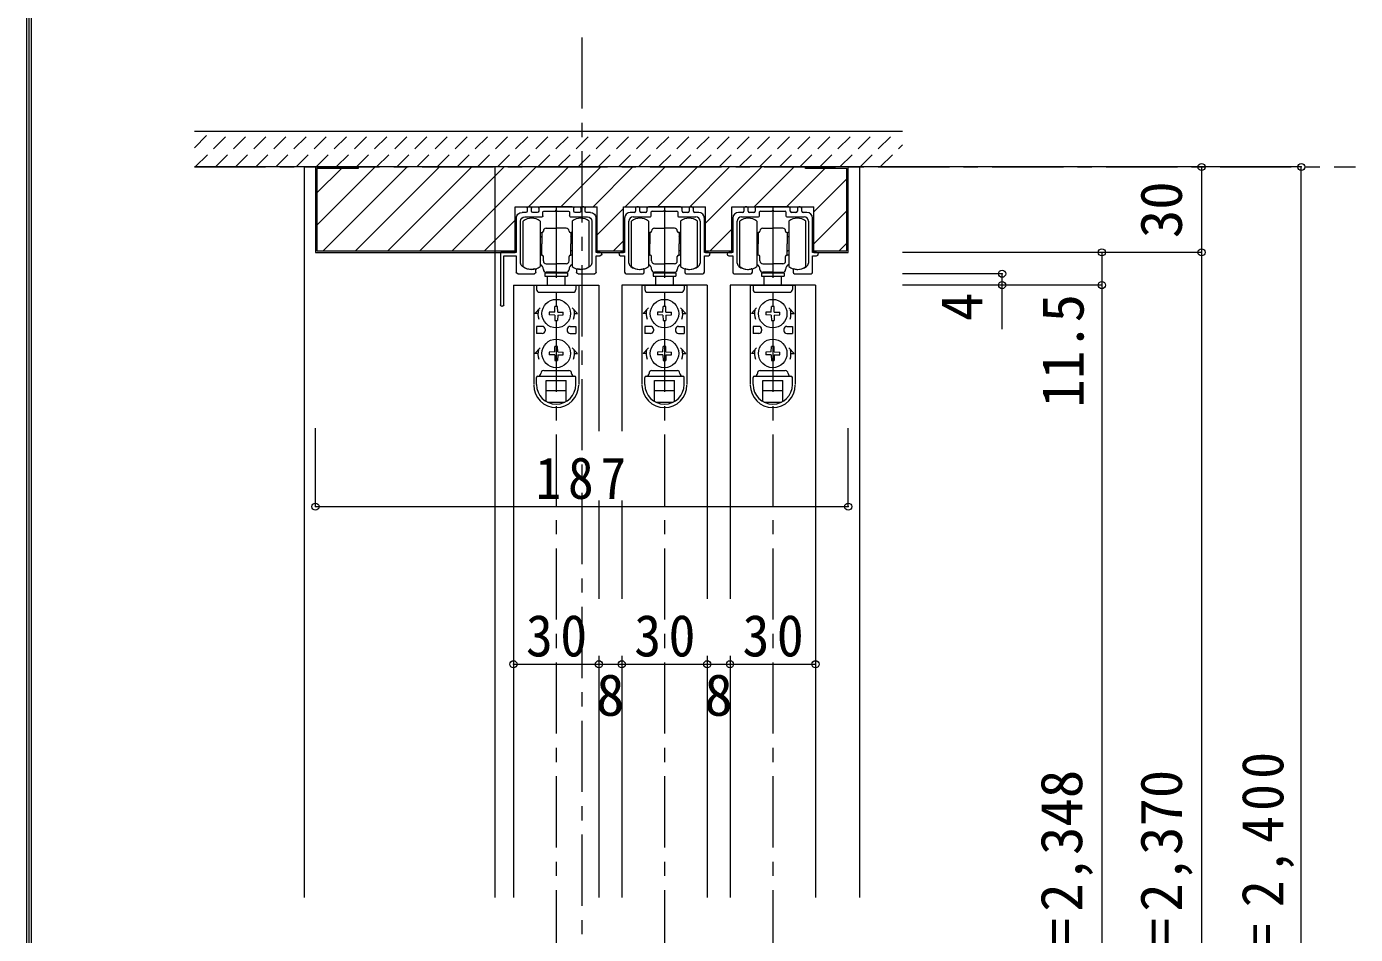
# Model space of a CAD drawing. Units: millimetres at full size, sheet at 1:5; details may follow other scales. Extents: x -973 to 977, y -718 to 696.
# Drawn here: x -973.3 to -507, y -317.6 to 1.3 of the extents above; entities that cross this region are included whole.
import ezdxf
from ezdxf.enums import TextEntityAlignment as Align

# ---------------------------------------------------------------- set-up
doc = ezdxf.new("R2010")
doc.units = ezdxf.units.MM
doc.header["$LTSCALE"] = 5
doc.header["$PDMODE"] = 32
doc.header["$PDSIZE"] = 2.5
doc.linetypes.add('CHAIN1', pattern=[8, 5, -1, 1, -1])
doc.linetypes.add('DASHED1', pattern=[1.8, 1.2, -0.6])
for name, color, linetype, lineweight in [('0-0_補助線', 3, 'Continuous', 9), ('0-1_通り芯', 4, 'CHAIN1', 9), ('0-4_枠', 3, 'Continuous', 9), ('0-6_扉', 6, 'Continuous', 9), ('0-7_金物', 7, 'Continuous', 9), ('0-B_寸法', 7, 'Continuous', 9), ('0-C_ハッチ', 4, 'DASHED1', 9), ('F-0_補助線', 7, 'Continuous', 9)]:
    doc.layers.add(name, color=color, linetype=linetype, lineweight=lineweight)
doc.styles.add('ＭＳ ゴシック', font='')
doc.styles.get('ＭＳ ゴシック').set_extended_font_data('MS Gothic')

# ---------------------------------------------------------------- blocks, each defined once
blk = doc.blocks.new('レール金具(全般)')
at = {"layer": '0-7_金物', "lineweight": 18}
for p, q in [((-10.65, 6.888), (-12, 6.888)), ((-11, 5.388), (-4.95, 5.388)), ((-10.15, 8.388), (-10.15, 7.388)), ((-9.15, 8.888), (-9.65, 8.888)), ((-8.65, 7.388), (-8.65, 8.388)), ((-6.65, 6.888), (-8.15, 6.888)), ((-6.15, 8.388), (-6.15, 7.388)), ((5.65, 8.888), (-5.65, 8.888)), ((-4.65, 5.688), (-4.65, 7.088)), ((4.65, 7.088), (4.65, 5.688)), ((4.95, 5.388), (11, 5.388)), ((6.15, 7.388), (6.15, 8.388)), ((8.15, 6.888), (6.65, 6.888)), ((8.65, 8.388), (8.65, 7.388)), ((9.65, 8.888), (9.15, 8.888)), ((10.15, 7.388), (10.15, 8.388)), ((12, 6.888), (10.65, 6.888)), ((-12.5, -10.898), (-12.5, 3.888)), ((12.5, 3.888), (12.5, -10.898)), ((-7.15, -14.112), (-7.15, -13.224)), ((7.15, -13.224), (7.15, -14.112)), ((-13.5, -14.612), (-7.65, -14.612)), ((7.65, -14.612), (13.5, -14.612))]:
    blk.add_line(p, q, dxfattribs=at)
for points in [[(-14, 4.888), (-14, -7.112), (-15.4, -7.112)], [(-4.35, 7.388), (-0.3, 7.388), (0, 7.688), (0.3, 7.388), (4.35, 7.388)], [(15.4, -7.112), (14, -7.112), (14, 4.888)], [(-15.4, -8.312), (-14, -8.312), (-14, -14.112)], [(14, -14.112), (14, -8.312), (15.4, -8.312)]]:
    blk.add_lwpolyline(points, dxfattribs=at)
for centre, radius, start, end in [((-12, 4.888), 2, 90, 180), ((-11, 3.888), 1.5, 90, 180), ((-10.65, 7.388), 0.5, 270, 0), ((-9.65, 8.388), 0.5, 90, 180), ((-9.15, 8.388), 0.5, 0, 90), ((-8.15, 7.388), 0.5, 180, 270), ((-6.65, 7.388), 0.5, 270, 0), ((-5.65, 8.388), 0.5, 90, 180), ((-4.95, 5.688), 0.3, 270, 360), ((-4.35, 7.088), 0.3, 90, 180), ((4.35, 7.088), 0.3, 360, 90), ((4.95, 5.688), 0.3, 180, 270), ((5.65, 8.388), 0.5, 360, 90), ((6.65, 7.388), 0.5, 180, 270), ((8.15, 7.388), 0.5, 270, 360), ((9.15, 8.388), 0.5, 90, 180), ((9.65, 8.388), 0.5, 360, 90), ((10.65, 7.388), 0.5, 180, 270), ((11, 3.888), 1.5, 0, 90), ((12, 4.888), 2, 0, 90), ((-15.4, -7.712), 0.6, 90, 270), ((15.4, -7.712), 0.6, 270, 90), ((-12.2, -10.898), 0.3, 180, 192.08406), ((-10.538, -10.542), 2, 192.08406, 228.89829), ((-8.771, -8.112), 5, 231.94944, 269.54933), ((-8.85, -8.112), 5, 270.45826, 285.31651), ((-7.45, -13.224), 0.3, 360, 105.31651), ((7.45, -13.224), 0.3, 74.68349, 180), ((8.85, -8.112), 5, 254.68349, 269.54174), ((8.771, -8.112), 5, 270.45067, 308.05056), ((10.538, -10.542), 2, 311.10171, 347.91594), ((12.2, -10.898), 0.3, 347.91594, 0), ((-13.5, -14.112), 0.5, 180, 270), ((-7.65, -14.112), 0.5, 270, 0), ((7.65, -14.112), 0.5, 180, 270), ((13.5, -14.112), 0.5, 270, 0)]:
    blk.add_arc(centre, radius, start, end, dxfattribs=at)
blk = doc.blocks.new('レール金物(幕板付)')
at = {"layer": '0-7_金物', "lineweight": 18}
for p, q in [((-11.242, 8.347), (-11.242, 9.347)), ((-10.742, 9.847), (-10.242, 9.847)), ((-9.742, 9.347), (-9.742, 8.347)), ((-7.242, 8.347), (-7.242, 9.347)), ((-6.742, 9.847), (4.558, 9.847)), ((5.058, 9.347), (5.058, 8.347)), ((7.558, 8.347), (7.558, 9.347)), ((8.058, 9.847), (8.558, 9.847)), ((9.058, 9.347), (9.058, 8.347)), ((-13.592, 4.847), (-13.592, -9.939)), ((-13.092, 7.847), (-11.742, 7.847)), ((-6.042, 6.347), (-12.092, 6.347)), ((-9.242, 7.847), (-7.742, 7.847)), ((-5.742, 8.047), (-5.742, 6.647)), ((3.558, 6.647), (3.558, 8.047)), ((9.908, 6.347), (3.858, 6.347)), ((5.558, 7.847), (7.058, 7.847)), ((9.558, 7.847), (10.908, 7.847)), ((11.408, -9.939), (11.408, 4.847)), ((17.308, -24.553), (17.308, -7.553)), ((18.508, -6.353), (18.508, -24.553)), ((-8.742, -13.653), (-14.592, -13.653)), ((-8.242, -12.265), (-8.242, -13.153)), ((6.058, -13.153), (6.058, -12.265)), ((6.437, -11.975), (7.679, -12.153)), ((12.408, -13.653), (6.558, -13.653))]:
    blk.add_line(p, q, dxfattribs=at)
for points in [[(-16.492, -6.153), (-15.092, -6.153), (-15.092, 5.847)], [(3.258, 8.347), (-0.792, 8.347), (-1.092, 8.647), (-1.392, 8.347), (-5.442, 8.347)], [(12.908, 5.847), (12.908, -6.153), (18.308, -6.153)], [(-15.092, -13.153), (-15.092, -7.353), (-16.492, -7.353)], [(17.108, -7.353), (12.908, -7.353), (12.908, -13.153)]]:
    blk.add_lwpolyline(points, dxfattribs=at)
for centre, radius, start, end in [((-10.742, 9.347), 0.5, 90, 180), ((-10.242, 9.347), 0.5, 0, 90), ((-6.742, 9.347), 0.5, 90, 180), ((4.558, 9.347), 0.5, 360, 90), ((8.058, 9.347), 0.5, 90, 180), ((8.558, 9.347), 0.5, 360, 90), ((-13.092, 5.847), 2, 90, 180), ((-12.092, 4.847), 1.5, 90, 180), ((-11.742, 8.347), 0.5, 270, 0), ((-9.242, 8.347), 0.5, 180, 270), ((-7.742, 8.347), 0.5, 270, 0), ((-6.042, 6.647), 0.3, 270, 360), ((-5.442, 8.047), 0.3, 90, 180), ((3.258, 8.047), 0.3, 360, 90), ((3.858, 6.647), 0.3, 180, 270), ((5.558, 8.347), 0.5, 180, 270), ((7.058, 8.347), 0.5, 270, 360), ((9.558, 8.347), 0.5, 180, 270), ((9.908, 4.847), 1.5, 0, 90), ((10.908, 5.847), 2, 0, 90), ((-16.492, -6.753), 0.6, 90, 270), ((17.108, -7.553), 0.2, 360, 90), ((18.308, -6.353), 0.2, 0, 90), ((-14.592, -13.153), 0.5, 180, 270), ((-13.292, -9.939), 0.3, 180, 192.08406), ((-11.63, -9.583), 2, 192.08406, 228.89829), ((-9.863, -7.153), 5, 231.94944, 270), ((-9.95, -7.112), 5.042, 270.99736, 285.28454), ((-8.742, -13.153), 0.5, 270, 0), ((-8.542, -12.265), 0.3, 360, 105.31651), ((6.358, -12.265), 0.3, 74.68349, 180), ((6.558, -13.153), 0.5, 180, 270), ((7.679, -7.153), 5, 270, 308.05056), ((9.446, -9.583), 2, 311.10171, 347.91594), ((11.108, -9.939), 0.3, 347.91594, 0), ((12.408, -13.153), 0.5, 270, 360), ((17.908, -24.553), 0.6, 180, 0)]:
    blk.add_arc(centre, radius, start, end, dxfattribs=at)
blk = doc.blocks.new('戸車(上吊)②')
at = {"layer": '0-7_金物'}
for p, q in [((-11.593, 11.517), (-11.593, 27.517)), ((-5.593, 27.517), (-5.593, 19.517)), ((-5.593, 23.517), (-5.293, 23.517)), ((-5.093, 23.317), (-5.293, 23.517)), ((-5.093, 23.517), (-5.093, 19.517)), ((-4.993, 23.517), (-5.093, 23.517)), ((-3.493, 25.017), (0.007, 25.017)), ((3.507, 25.017), (0.007, 25.017)), ((5.007, 23.517), (5.107, 23.517)), ((5.107, 23.517), (5.107, 19.517)), ((5.107, 23.317), (5.307, 23.517)), ((5.607, 23.517), (5.307, 23.517)), ((5.607, 27.517), (5.607, 19.517)), ((11.607, 11.517), (11.607, 27.517)), ((-5.593, 22.017), (-5.093, 22.017)), ((-5.593, 19.517), (-5.593, 11.517)), ((-5.293, 22.017), (-5.093, 22.217)), ((-5.093, 15.517), (-5.093, 19.517)), ((5.307, 22.017), (5.107, 22.217)), ((5.607, 22.017), (5.107, 22.017)), ((5.107, 15.517), (5.107, 19.517)), ((5.607, 19.517), (5.607, 11.517)), ((-5.593, 17.017), (-5.093, 17.017)), ((-5.593, 15.517), (-5.293, 15.517)), ((-5.093, 16.817), (-5.293, 17.017)), ((-5.093, 15.717), (-5.293, 15.517)), ((-4.993, 15.517), (-5.093, 15.517)), ((-4.493, 13.517), (-4.493, 15.017)), ((4.507, 13.517), (4.507, 15.017)), ((5.007, 15.517), (5.107, 15.517)), ((5.107, 16.817), (5.307, 17.017)), ((5.607, 17.017), (5.107, 17.017)), ((5.107, 15.717), (5.307, 15.517)), ((5.607, 15.517), (5.307, 15.517)), ((-3.493, 12.517), (0.007, 12.517)), ((0.007, 9.517), (-3.493, 9.517)), ((-2.993, 9.517), (-2.993, 9.217)), ((3.507, 12.517), (0.007, 12.517)), ((0.007, 9.517), (3.507, 9.517)), ((3.007, 9.517), (3.007, 9.217)), ((-7.892, 5.017), (-7.892, -29.883)), ((-7.849, 5.017), (7.951, 5.017)), ((-6.892, 5.017), (-6.892, 3.517)), ((-3.993, 9.217), (-3.993, 8.217)), ((4.007, 9.217), (-3.993, 9.217)), ((-3.993, 8.217), (4.007, 8.217)), ((-2.993, 5.017), (-2.993, 8.217)), ((3.007, 8.217), (3.007, 5.017)), ((4.007, 9.217), (4.007, 8.217)), ((6.908, 5.017), (6.908, 3.517)), ((7.908, 5.017), (7.908, -29.883)), ((-5.892, 2.517), (5.908, 2.517)), ((-5.649, -2.983), (-7.492, -4.983)), ((-0.512, -4.463), (-2.442, -4.497)), ((-2.442, -4.497), (-2.442, -5.469)), ((-0.512, -4.463), (-0.478, -2.533)), ((0.494, -2.533), (-0.478, -2.533)), ((0.528, -4.463), (0.494, -2.533)), ((0.528, -4.463), (2.458, -4.497)), ((2.458, -5.469), (2.458, -4.497)), ((5.665, -2.983), (7.508, -4.983)), ((-6.392, -4.983), (-7.492, -4.983)), ((-0.512, -5.502), (-2.442, -5.469)), ((-0.512, -5.502), (-0.478, -7.433)), ((-0.478, -7.433), (0.494, -7.433)), ((0.528, -5.502), (0.494, -7.433)), ((0.528, -5.502), (2.458, -5.469)), ((6.408, -4.983), (7.508, -4.983)), ((-6.892, -9.483), (-6.892, -11.983)), ((-4.892, -9.483), (-6.892, -9.483)), ((-4.892, -11.983), (-6.892, -11.983)), ((-3.892, -10.483), (-3.892, -10.983)), ((3.908, -10.483), (3.908, -10.983)), ((4.908, -9.483), (6.908, -9.483)), ((4.908, -11.983), (6.908, -11.983)), ((6.908, -9.483), (6.908, -11.983)), ((-5.649, -16.983), (-7.492, -18.983)), ((-0.512, -18.463), (-2.442, -18.497)), ((-2.442, -18.497), (-2.442, -19.469)), ((-0.512, -18.463), (-0.478, -16.533)), ((0.494, -16.533), (-0.478, -16.533)), ((0.528, -18.463), (0.494, -16.533)), ((0.528, -18.463), (2.458, -18.497)), ((2.458, -19.469), (2.458, -18.497)), ((5.665, -16.983), (7.508, -18.983)), ((-6.392, -18.983), (-7.492, -18.983)), ((-0.512, -19.502), (-2.442, -19.469)), ((-0.512, -19.502), (-0.478, -21.433)), ((-0.478, -21.433), (0.494, -21.433)), ((0.528, -19.502), (0.494, -21.433)), ((0.528, -19.502), (2.458, -19.469)), ((6.408, -18.983), (7.508, -18.983)), ((-6.892, -29.883), (-6.892, -27.483)), ((-6.392, -26.983), (6.408, -26.983)), ((-4.392, -24.983), (4.408, -24.983)), ((6.908, -29.883), (6.908, -27.483)), ((-3.492, -28.483), (3.508, -28.483)), ((-3.492, -35.829), (-3.492, -28.483)), ((-3.492, -31.983), (3.508, -31.983)), ((3.508, -35.829), (3.508, -28.483)), ((-3.02, -36.083), (3.036, -36.083))]:
    blk.add_line(p, q, dxfattribs=at)
for centre in [(0.008, -4.983), (0.008, -18.983)]:
    blk.add_circle(centre, 5, dxfattribs=at)
for centre, radius, start, end in [((-8.593, 23.517), 5, 53.1301, 126.8699), ((8.607, 23.517), 5, 53.1301, 126.8699), ((-4.993, 24.017), 0.5, 270, 0), ((-3.493, 24.017), 1, 90, 180), ((3.507, 24.017), 1, 0, 90), ((5.007, 24.017), 0.5, 180, 270), ((-4.993, 15.017), 0.5, 0, 90), ((5.007, 15.017), 0.5, 90, 180), ((-8.593, 15.517), 5, 233.1301, 306.8699), ((-6.493, 10.517), 2, 0, 63.25632), ((-3.493, 13.517), 1, 180, 270), ((-3.493, 10.517), 1, 180, 270), ((3.507, 13.517), 1, 270, 0), ((3.507, 10.517), 1, 270, 0), ((6.507, 10.517), 2, 116.74368, 180), ((8.607, 15.517), 5, 233.1301, 306.8699), ((-5.892, 3.517), 1, 180, 270), ((5.908, 3.517), 1, 270, 0), ((0.008, -4.983), 6.4, 167.82427, 198.20996), ((0.008, -4.983), 6.4, 341.79004, 12.17573), ((-4.892, -10.483), 1, 0, 90), ((-4.892, -10.983), 1, 270, 0), ((4.908, -10.483), 1, 90, 180), ((4.908, -10.983), 1, 180, 270), ((0.008, -18.983), 6.4, 167.82427, 198.20996), ((0.008, -18.983), 6.4, 341.79004, 12.17573), ((-6.392, -27.483), 0.5, 90, 180), ((-6.392, -25.983), 1, 270, 0), ((-4.392, -25.983), 1, 90, 180), ((4.408, -25.983), 1, 0, 90), ((6.408, -25.983), 1, 180, 270), ((6.408, -27.483), 0.5, 0, 90), ((0.008, -30.083), 7.9, 180, 0), ((0.008, -29.883), 6.9, 180, 0)]:
    blk.add_arc(centre, radius, start, end, dxfattribs=at)

msp = doc.modelspace()

# ---------------------------------------------------------------- linework, layer by layer
at = {"layer": '0-0_補助線'}
for p, q in [((-801.864, -62), (-773.064, -62)), ((-801.864, -78), (-801.864, -62)), ((-773.064, -78), (-773.064, -62)), ((-763.864, -62), (-735.064, -62)), ((-763.864, -78), (-763.864, -62)), ((-735.064, -78), (-735.064, -62)), ((-725.864, -62), (-697.064, -62)), ((-697.064, -78), (-697.064, -62)), ((-773.064, -77.5), (-763.864, -77.5)), ((-773.064, -78), (-763.864, -78)), ((-735.064, -77.5), (-725.864, -77.5))]:
    msp.add_line(p, q, dxfattribs=at)
at = {"layer": '0-0_補助線', "color": 6}
for p, q in [((-802.464, -89.5), (-772.464, -89.5)), ((-734.464, -89.5), (-764.464, -89.5)), ((-696.464, -89.5), (-726.464, -89.5))]:
    msp.add_line(p, q, dxfattribs=at)
at = {"layer": '0-0_補助線'}
msp.add_lwpolyline([(-735.064, -78), (-725.864, -78), (-725.864, -62)], dxfattribs=at)
at = {"layer": '0-1_通り芯'}
for p, q in [((-778.464, -2.5), (-778.464, -593.959)), ((-914.464, -48), (-506.964, -48)), ((-787.464, -62), (-787.464, -555.5)), ((-749.464, -62), (-749.464, -555.5)), ((-711.464, -62), (-711.464, -555.5))]:
    msp.add_line(p, q, dxfattribs=at)
at = {"layer": '0-4_枠', "color": 4}
for p, q in [((-875.964, -48), (-871.964, -48)), ((-875.964, -48), (-875.964, -304.576)), ((-808.964, -48), (-808.964, -304.576)), ((-684.964, -48), (-680.964, -48)), ((-680.964, -48), (-680.964, -304.576))]:
    msp.add_line(p, q, dxfattribs=at)
at = {"layer": '0-4_枠'}
for p, q in [((-871.464, -48.5), (-871.464, -77.5)), ((-699.964, -48.5), (-699.964, -48)), ((-685.464, -48.5), (-699.964, -48.5)), ((-685.464, -77.5), (-685.464, -48.5)), ((-684.964, -78), (-684.964, -48)), ((-871.964, -78), (-801.864, -78)), ((-871.464, -77.5), (-801.864, -77.5)), ((-697.064, -77.5), (-685.464, -77.5)), ((-697.064, -78), (-684.964, -78))]:
    msp.add_line(p, q, dxfattribs=at)
for points in [[(-684.964, -48), (-871.964, -48), (-871.964, -78)], [(-856.964, -48), (-856.964, -48.5), (-871.464, -48.5)]]:
    msp.add_lwpolyline(points, dxfattribs=at)
at = {"layer": '0-6_扉'}
for p, q in [((-802.464, -89.5), (-802.464, -304.576)), ((-772.464, -89.5), (-772.464, -140.849)), ((-764.464, -89.5), (-764.464, -140.849)), ((-734.464, -89.5), (-734.464, -199.651)), ((-726.464, -89.5), (-726.464, -199.651)), ((-696.464, -89.5), (-696.464, -304.576)), ((-772.464, -165.133), (-772.464, -199.651)), ((-764.464, -165.133), (-764.464, -199.651)), ((-772.464, -219.651), (-772.464, -304.576)), ((-764.464, -219.651), (-764.464, -304.576)), ((-734.464, -219.651), (-734.464, -304.576)), ((-726.464, -219.651), (-726.464, -304.576))]:
    msp.add_line(p, q, dxfattribs=at)
at = {"layer": '0-B_寸法', "color": 2}
for p, q in [((-665.964, -35.5), (-914.464, -35.5)), ((-665.964, -48), (-914.464, -48))]:
    msp.add_line(p, q, dxfattribs=at)
at = {"layer": '0-B_寸法', "color": 4, "linetype": 'DASHED1'}
for p, q in [((-914.464, -41.253), (-908.711, -35.5)), ((-914.14, -48), (-901.64, -35.5)), ((-907.069, -48), (-894.569, -35.5)), ((-899.997, -48), (-887.497, -35.5)), ((-892.926, -48), (-880.426, -35.5)), ((-885.855, -48), (-873.355, -35.5)), ((-878.784, -48), (-866.284, -35.5)), ((-871.713, -48), (-859.213, -35.5)), ((-864.642, -48), (-852.142, -35.5)), ((-857.571, -48), (-845.071, -35.5)), ((-850.5, -48), (-838, -35.5)), ((-843.429, -48), (-830.929, -35.5)), ((-836.358, -48), (-823.858, -35.5)), ((-829.287, -48), (-816.787, -35.5)), ((-822.216, -48), (-809.716, -35.5)), ((-815.145, -48), (-802.645, -35.5)), ((-808.074, -48), (-795.574, -35.5)), ((-801.003, -48), (-788.503, -35.5)), ((-793.931, -48), (-781.431, -35.5)), ((-786.86, -48), (-774.36, -35.5)), ((-779.789, -48), (-767.289, -35.5)), ((-772.718, -48), (-760.218, -35.5)), ((-765.647, -48), (-753.147, -35.5)), ((-758.576, -48), (-746.076, -35.5)), ((-751.505, -48), (-739.005, -35.5)), ((-744.434, -48), (-731.934, -35.5)), ((-737.363, -48), (-724.863, -35.5)), ((-730.292, -48), (-717.792, -35.5)), ((-723.221, -48), (-710.721, -35.5)), ((-716.15, -48), (-703.65, -35.5)), ((-709.079, -48), (-696.579, -35.5)), ((-702.008, -48), (-689.508, -35.5)), ((-694.936, -48), (-682.436, -35.5)), ((-687.865, -48), (-675.365, -35.5)), ((-680.794, -48), (-668.294, -35.5)), ((-673.723, -48), (-665.964, -40.24))]:
    msp.add_line(p, q, dxfattribs=at)
at = {"layer": '0-B_寸法', "color": 4}
for p, q in [((-525.964, -48), (-665.964, -48)), ((-560.964, -48), (-560.964, -555.5)), ((-525.964, -567.5), (-525.964, -48)), ((-560.964, -78), (-665.964, -78)), ((-595.964, -78), (-595.964, -555.5)), ((-630.964, -85.5), (-665.964, -85.5)), ((-630.964, -104.976), (-630.964, -85.5)), ((-595.964, -89.5), (-665.964, -89.5)), ((-871.964, -167.304), (-871.964, -139.746)), ((-684.964, -167.304), (-684.964, -139.746)), ((-871.964, -167.304), (-684.964, -167.304)), ((-802.464, -222.651), (-772.464, -222.651)), ((-772.464, -222.651), (-764.464, -222.651)), ((-764.464, -222.651), (-734.464, -222.651)), ((-734.464, -222.651), (-726.464, -222.651)), ((-726.464, -222.651), (-696.464, -222.651))]:
    msp.add_line(p, q, dxfattribs=at)
at = {"layer": '0-B_寸法'}
for p in [(-560.964, -48), (-525.964, -48), (-595.964, -78), (-560.964, -78), (-630.964, -85.5), (-630.964, -89.5), (-595.964, -89.5), (-871.964, -167.304), (-684.964, -167.304), (-802.464, -222.651), (-772.464, -222.651), (-764.464, -222.651), (-734.464, -222.651), (-726.464, -222.651), (-696.464, -222.651)]:
    msp.add_point(p, dxfattribs=at)
at = {"layer": '0-C_ハッチ', "linetype": 'Continuous'}
for p, q in [((-871.464, -68.426), (-851.106, -48.068)), ((-871.464, -57.112), (-862.852, -48.5)), ((-869.224, -77.5), (-839.724, -48)), ((-857.91, -77.5), (-828.41, -48)), ((-846.597, -77.5), (-817.097, -48)), ((-835.283, -77.5), (-805.783, -48)), ((-823.969, -77.5), (-794.469, -48)), ((-797.156, -62), (-783.156, -48)), ((-785.842, -62), (-771.842, -48)), ((-774.528, -62), (-760.528, -48)), ((-763.214, -62), (-749.214, -48)), ((-751.901, -62), (-737.901, -48)), ((-740.587, -62), (-726.587, -48)), ((-735.064, -67.79), (-715.273, -48)), ((-717.96, -62), (-703.96, -48)), ((-706.646, -62), (-693.146, -48.5)), ((-697.064, -63.732), (-685.464, -52.132)), ((-773.064, -71.849), (-763.864, -62.649)), ((-697.064, -75.045), (-685.464, -63.445)), ((-812.656, -77.5), (-801.864, -66.708)), ((-733.46, -77.5), (-725.864, -69.904)), ((-767.401, -77.5), (-763.864, -73.963)), ((-688.205, -77.5), (-685.464, -74.759))]:
    msp.add_line(p, q, dxfattribs=at)
at = {"layer": 'F-0_補助線', "color": 6}
for p, q in [((-973.347, 695.833), (-973.347, -700.833)), ((-972.514, 695.833), (-972.514, -700.833)), ((-971.68, 695.833), (-971.68, -700.833))]:
    msp.add_line(p, q, dxfattribs=at)

# ---------------------------------------------------------------- block references
at = {"layer": '0-7_金物', "xscale": -1}
msp.add_blockref('レール金物(幕板付)', (-788.556, -71.847), dxfattribs=at)
at = {"layer": '0-7_金物'}
for name, p in [('レール金具(全般)', (-749.464, -70.888)), ('レール金具(全般)', (-711.464, -70.888)), ('戸車(上吊)②', (-787.471, -94.517)), ('戸車(上吊)②', (-749.471, -94.517)), ('戸車(上吊)②', (-711.471, -94.517))]:
    msp.add_blockref(name, p, dxfattribs=at)

# ---------------------------------------------------------------- texts
at = {"layer": '0-B_寸法', "style": 'ＭＳ ゴシック'}
for s, p in [('30', (-563.464, -73)), ('4', (-633.464, -102.132)), ('11.5', (-597.964, -132.5)), ('ＤＨ＝2,348', (-598.464, -369.576)), ('枠内＝2,370', (-563.464, -369.576))]:
    msp.add_text(s, height=14.66, rotation=90, dxfattribs=at).set_placement(p, align=Align.BOTTOM_LEFT)
for p in [(-773.464, -245.151), (-735.464, -245.151)]:
    msp.add_text('8', height=14.66, dxfattribs=at).set_placement(p, align=Align.BOTTOM_LEFT)
at = {"layer": '0-B_寸法', "char_height": 14.66, "attachment_point": 7, "style": 'ＭＳ ゴシック'}
for s, insert in [('\\T1.27;\\W0.9;187', (-794.714, -164.804)), ('\\T1.27;\\W0.95;30', (-798.089, -220.151)), ('\\T1.27;\\W0.95;30', (-760.089, -220.151)), ('\\T1.27;\\W0.95;30', (-722.089, -220.151))]:
    msp.add_mtext(s, dxfattribs=dict(at, insert=insert))
at = {"layer": '0-B_寸法', "insert": (-528.464, -375.826), "char_height": 14.66, "attachment_point": 7, "rotation": 90, "style": 'ＭＳ ゴシック'}
msp.add_mtext('\\T1.19;\\W0.95;枠外＝2,400', dxfattribs=at)

doc.saveas('drawing.dxf')
